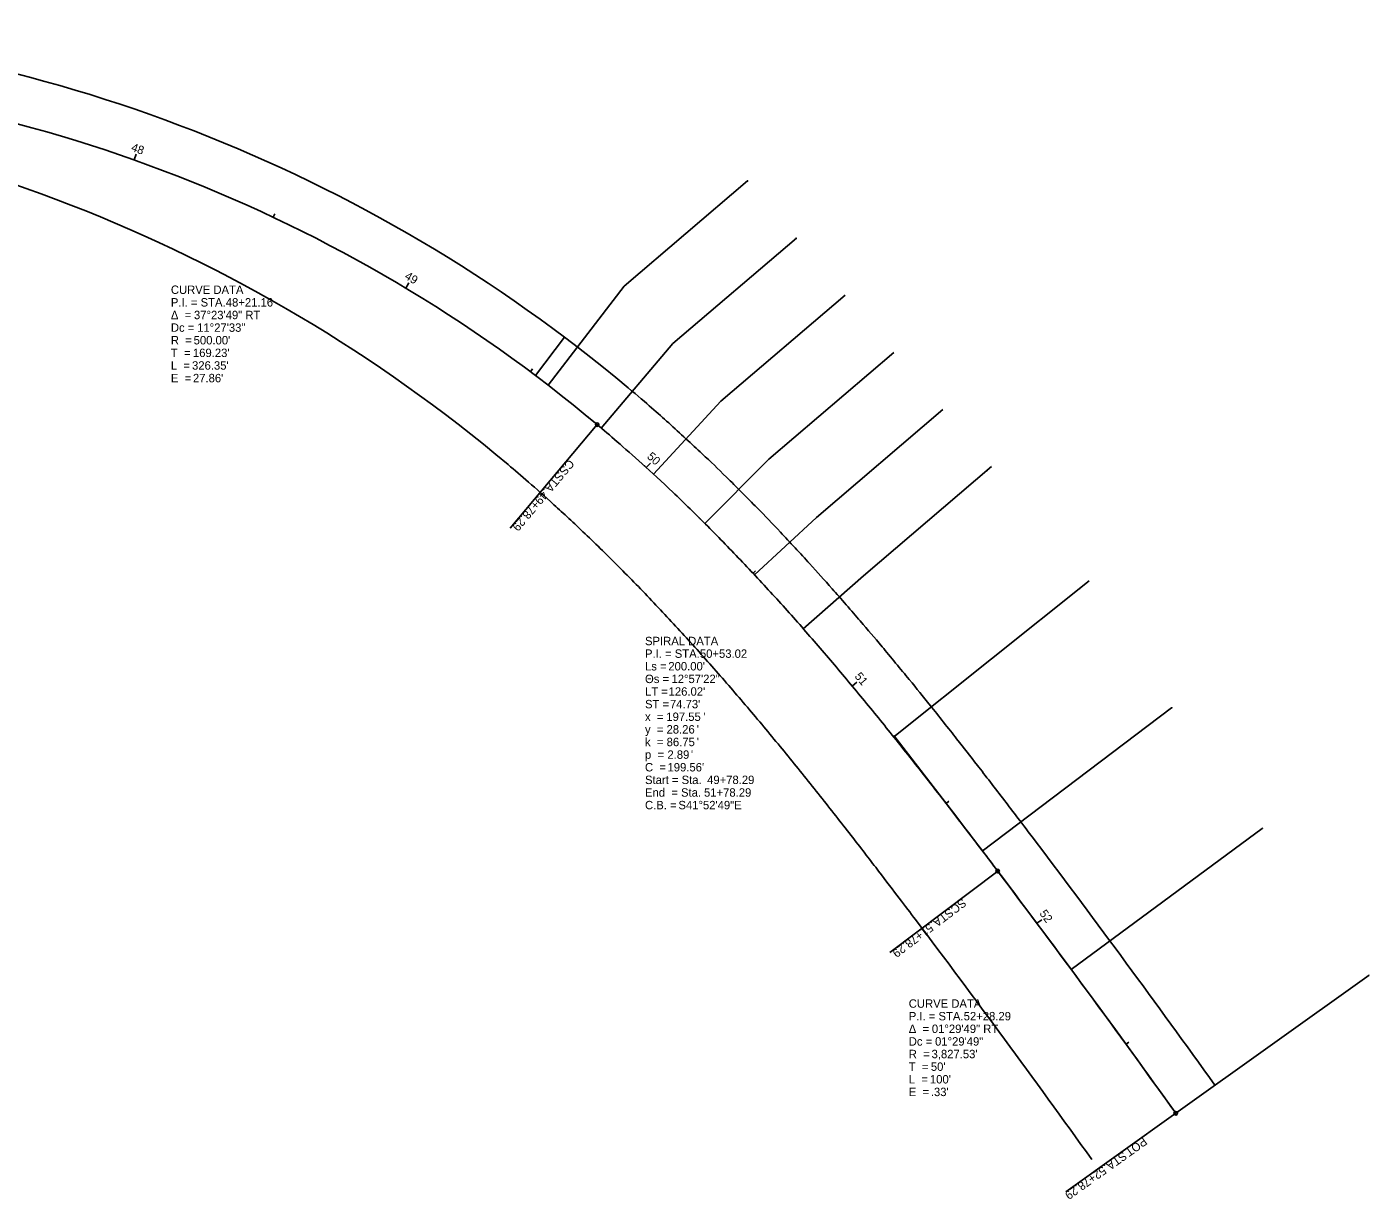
# Model space of a CAD drawing. Extents: x 219750 to 221548, y 545927 to 546568.
# Drawn here: x 221101.7 to 221548.1, y 546177 to 546567.1 of the extents above; entities that cross this region are included whole.
import ezdxf

# ---------------------------------------------------------------- set-up
doc = ezdxf.new("R2010")
doc.units = 0
for name, color, linetype in [('DV_X_County_Line', 7, 'Continuous'), ('DV_X_Section_VMS_Line', 7, 'Continuous'), ('RW_X_CL', 7, 'Continuous'), ('RW_X_CL_100_Bearings', 7, 'Continuous'), ('RW_X_CL_100_Cardinal_Points', 7, 'Continuous'), ('RW_X_CL_100_Stations', 7, 'Continuous'), ('SC_Scratch1', 7, 'Continuous')]:
    doc.layers.add(name, color=color, linetype=linetype)

msp = doc.modelspace()

# ---------------------------------------------------------------- linework, layer by layer
at = {"layer": 'DV_X_County_Line'}
for p, q in [((221300.35, 546480.74), (221341.42, 546515.81)), ((221316.52, 546461.68), (221357.65, 546496.79)), ((221300.35, 546480.74), (221275.05, 546447.87)), ((221332.57, 546442.51), (221373.88, 546477.78)), ((221280.52, 546463.82), (221270.89, 546451.03)), ((221316.52, 546461.68), (221292.78, 546433.57)), ((221348.49, 546423.23), (221390.11, 546458.77)), ((221332.57, 546442.51), (221310.16, 546418.22)), ((221364.29, 546403.85), (221406.35, 546439.75)), ((221348.49, 546423.23), (221327.17, 546401.88)), ((221379.97, 546384.36), (221422.58, 546420.74)), ((221364.29, 546403.85), (221343.77, 546384.7)), ((221379.97, 546384.36), (221359.95, 546366.8)), ((221390.03, 546330.83), (221455.05, 546382.72)), ((221419.47, 546292.76), (221482.44, 546340.46)), ((221512.61, 546300.37), (221449.06, 546253.43)), ((221483.83, 546205.59), (221548.1, 546251.54))]:
    msp.add_line(p, q, dxfattribs=at)
for centre, radius, start, end in [((220970.13, 546051.61), 516, 50.0203, 87.4171), ((218370.39, 543979.28), 3843.53, 35.56718, 37.06416)]:
    msp.add_arc(centre, radius, start, end, dxfattribs=at)
msp.add_open_spline([(221437.38, 546295.81), (221432.34, 546302.48), (221427.26, 546309.16), (221417.02, 546322.46), (221411.84, 546329.1), (221401.37, 546342.3), (221396.06, 546348.87), (221385.29, 546361.9), (221379.82, 546368.36), (221368.67, 546381.16), (221363, 546387.49), (221351.43, 546399.98), (221345.52, 546406.13), (221333.46, 546418.23), (221327.3, 546424.17), (221314.7, 546435.8), (221308.26, 546441.48), (221301.67, 546447)], degree=3, dxfattribs=at)
at = {"layer": 'DV_X_Section_VMS_Line'}
for centre, radius, start, end in [((220970.13, 546051.61), 500, 50.0203, 87.4171), ((220970.13, 546051.61), 500, 50.0203, 87.4171), ((218370.39, 543979.28), 3827.53, 35.56718, 37.91522), ((218370.39, 543979.28), 3827.53, 35.56718, 37.06416), ((218370.39, 543979.28), 3827.53, 35.56718, 37.06416)]:
    msp.add_arc(centre, radius, start, end, dxfattribs=at)
msp.add_open_spline([(221291.39, 546434.74), (221293.52, 546432.96), (221297.75, 546429.35), (221306.08, 546422.01), (221316.29, 546412.59), (221328.21, 546400.94), (221339.83, 546388.98), (221351.15, 546376.75), (221362.22, 546364.29), (221373.04, 546351.62), (221383.66, 546338.77), (221394.1, 546325.77), (221404.38, 546312.66), (221412.85, 546301.65), (221419.58, 546292.81), (221422.94, 546288.38), (221424.61, 546286.16)], degree=3, dxfattribs=at)
msp.add_open_spline([(221291.39, 546434.74), (221293.52, 546432.96), (221297.75, 546429.35), (221306.08, 546422.01), (221316.29, 546412.59), (221328.21, 546400.94), (221339.83, 546388.98), (221351.15, 546376.75), (221362.22, 546364.29), (221373.04, 546351.62), (221383.66, 546338.77), (221394.1, 546325.77), (221404.38, 546312.66), (221412.85, 546301.65), (221419.58, 546292.81), (221422.94, 546288.38), (221424.61, 546286.16)], degree=3, dxfattribs=at)
at = {"layer": 'RW_X_CL'}
for centre in [(221341.42, 546515.81), (221357.59, 546496.74), (221270.89, 546451.03), (221288.33, 546437.29), (221307.18, 546420.95), (221421.06, 546419.44), (221325.47, 546403.57), (221342.92, 546385.6), (221451.98, 546380.27), (221359.71, 546367.07), (221482.54, 546340.53), (221390.1, 546330.74), (221512.61, 546300.37), (221419.56, 546292.83), (221449.16, 546253.3), (221548.1, 546251.54)]:
    msp.add_circle(centre, 0.05, dxfattribs=at)
at = {"layer": 'RW_X_CL_100_Bearings'}
for p, q in [((221291.39, 546434.74), (221262.48, 546400.26)), ((221291.39, 546434.74), (221262.48, 546400.26)), ((221424.61, 546286.16), (221388.7, 546259.04)), ((221424.61, 546286.16), (221388.7, 546259.04)), ((221483.83, 546205.59), (221447.23, 546179.41)), ((221483.83, 546205.59), (221447.23, 546179.41))]:
    msp.add_line(p, q, dxfattribs=at)
for centre in [(221291.39, 546434.74), (221291.39, 546434.74), (221424.61, 546286.16), (221424.61, 546286.16), (221483.83, 546205.59), (221483.83, 546205.59)]:
    msp.add_circle(centre, 0.6, dxfattribs=at)
at = {"layer": 'RW_X_CL_100_Stations'}
for p, q in [((221137.44, 546522.78), (221138.11, 546524.67)), ((221137.44, 546522.78), (221138.11, 546524.67)), ((221183.65, 546503.73), (221184.16, 546504.81)), ((221183.65, 546503.73), (221184.16, 546504.81)), ((221227.72, 546480.15), (221228.75, 546481.87)), ((221227.72, 546480.15), (221228.75, 546481.87)), ((221269.21, 546452.3), (221269.93, 546453.26)), ((221269.21, 546452.3), (221269.93, 546453.26)), ((221307.73, 546420.45), (221309.08, 546421.92)), ((221307.73, 546420.45), (221309.08, 546421.92)), ((221343.24, 546385.26), (221344.11, 546386.08)), ((221343.24, 546385.26), (221344.11, 546386.08)), ((221376.25, 546347.72), (221377.78, 546349)), ((221376.25, 546347.72), (221377.78, 546349)), ((221407.45, 546308.65), (221408.4, 546309.39)), ((221407.45, 546308.65), (221408.4, 546309.39)), ((221437.65, 546268.8), (221439.25, 546270)), ((221437.65, 546268.8), (221439.25, 546270)), ((221467.29, 546228.54), (221468.27, 546229.24)), ((221467.29, 546228.54), (221468.27, 546229.24))]:
    msp.add_line(p, q, dxfattribs=at)
at = {"layer": 'SC_Scratch1'}
for centre, radius, start, end in [((220929.19, 546026.91), 516, 49.8645, 87.5964), ((218329.44, 543954.58), 3843.53, 35.56718, 37.04357)]:
    msp.add_arc(centre, radius, start, end, dxfattribs=at)
msp.add_open_spline([(221261.8, 546421.41), (221263.96, 546419.58), (221268.25, 546415.9), (221276.72, 546408.41), (221287.09, 546398.79), (221299.21, 546386.91), (221311.01, 546374.73), (221322.53, 546362.27), (221333.78, 546349.57), (221344.8, 546336.66), (221355.6, 546323.58), (221366.22, 546310.34), (221376.68, 546296.99), (221385.3, 546285.78), (221392.15, 546276.78), (221395.56, 546272.27), (221397.26, 546270.01)], degree=3, dxfattribs=at)

# ---------------------------------------------------------------- texts
at = {"layer": 'RW_X_CL_100_Bearings'}
for s, rotation, p in [('CS', 230.0203, (221281.92, 546423.38)), ('CS', 230.0203, (221281.92, 546423.38)), (' STA. ', 230.0203, (221279.15, 546420.08)), (' STA. ', 230.0203, (221279.15, 546420.08)), ('49+78.29', 230.0203, (221273.08, 546412.84)), ('49+78.29', 230.0203, (221273.08, 546412.84)), ('SC', 217.0642, (221412.83, 546277.21)), ('SC', 217.0642, (221412.83, 546277.21)), (' STA. ', 217.0642, (221409.4, 546274.62)), (' STA. ', 217.0642, (221409.4, 546274.62)), ('51+78.29', 217.0642, (221401.86, 546268.92)), ('51+78.29', 217.0642, (221401.86, 546268.92)), ('POT', 215.5672, (221473, 546197.79)), ('POT', 215.5672, (221473, 546197.79)), (' STA. ', 215.5672, (221467.15, 546193.6)), (' STA. ', 215.5672, (221467.15, 546193.6)), ('52+78.29', 215.5672, (221459.46, 546188.1)), ('52+78.29', 215.5672, (221459.46, 546188.1))]:
    msp.add_text(s, height=2.8, rotation=rotation, dxfattribs=at).set_placement(p)
at = {"layer": 'RW_X_CL_100_Cardinal_Points'}
for s, p in [('CURVE DATA', (221149.62, 546478.21)), ('P.I. = STA. ', (221149.62, 546474.01)), ('48+21.16', (221167.89, 546474.01)), ('Δ  = ', (221149.62, 546469.81)), ('37°23\'49" RT', (221157.3, 546469.81)), ('Dc = ', (221149.62, 546465.61)), ('11°27\'33"', (221158.36, 546465.61)), ('R  = ', (221149.62, 546461.41)), ("500.00'", (221157.2, 546461.41)), ('T  = ', (221149.62, 546457.21)), ("169.23'", (221156.96, 546457.21)), ('L  = ', (221149.62, 546453.01)), ("326.35'", (221156.66, 546453.01)), ('E  = ', (221149.62, 546448.81)), ("27.86'", (221156.96, 546448.81)), ('SPIRAL DATA', (221307.31, 546361.33)), ('P.I. = STA. ', (221307.31, 546357.13)), ('Ls = ', (221307.31, 546352.93)), ("200.00'", (221315.07, 546352.93)), ('50+53.02', (221325.57, 546357.13)), ('Θs = ', (221307.31, 546348.73)), ('12°57\'22"', (221316.11, 546348.73)), ('LT = ', (221307.31, 546344.53)), ("126.02'", (221315.16, 546344.53)), ('ST = ', (221307.31, 546340.33)), ("74.73'", (221315.61, 546340.33)), ('x  = ', (221307.31, 546336.13)), ('197.55', (221314.4, 546336.13)), ("'", (221326.69, 546336.13)), ('y  = ', (221307.31, 546331.93)), ('28.26', (221314.47, 546331.93)), ("'", (221324.52, 546331.93)), ('k  = ', (221307.31, 546327.73)), ('86.75', (221314.5, 546327.73)), ("'", (221324.55, 546327.73)), ('p  = ', (221307.31, 546323.53)), ('2.89', (221314.76, 546323.53)), ("'", (221322.58, 546323.53)), ('C  = ', (221307.31, 546319.33)), ("199.56'", (221314.8, 546319.33)), ('Start = Sta. ', (221307.31, 546315.13)), ('49+78.29', (221327.96, 546315.13)), ('End  = Sta. ', (221307.31, 546310.93)), ('51+78.29', (221326.94, 546310.93)), ('C.B. = ', (221307.31, 546306.73)), ('S41°52\'49"E', (221318.43, 546306.73)), ('CURVE DATA', (221395.03, 546240.7)), ('P.I. = STA. ', (221395.03, 546236.5)), ('01°29\'49" RT', (221402.71, 546232.3)), ('52+28.29', (221413.3, 546236.5)), ('Δ  = ', (221395.03, 546232.3)), ('Dc = ', (221395.03, 546228.1)), ('01°29\'49"', (221403.77, 546228.1)), ('R  = ', (221395.03, 546223.9)), ("3,827.53'", (221402.61, 546223.9)), ('T  = ', (221395.03, 546219.7)), ("50'", (221402.37, 546219.7)), ('L  = ', (221395.03, 546215.5)), ("100'", (221402.07, 546215.5)), ('E  = ', (221395.03, 546211.3)), (".33'", (221402.37, 546211.3))]:
    msp.add_text(s, height=2.8, dxfattribs=at).set_placement(p)
at = {"layer": 'RW_X_CL_100_Stations'}
for s, rotation, p in [('48', 340.4505, (221136.19, 546525.88)), ('48', 340.4505, (221136.19, 546525.88)), ('49', 328.9914, (221227.12, 546483.43)), ('49', 328.9914, (221227.12, 546483.43)), ('50', 317.6496, (221307.77, 546423.8)), ('50', 317.6496, (221307.77, 546423.8)), ('51', 309.7625, (221376.87, 546350.88)), ('51', 309.7625, (221376.87, 546350.88)), ('52', 306.7391, (221438.36, 546272.03)), ('52', 306.7391, (221438.36, 546272.03))]:
    msp.add_text(s, height=2.8, rotation=rotation, dxfattribs=at).set_placement(p)

doc.saveas('drawing.dxf')
